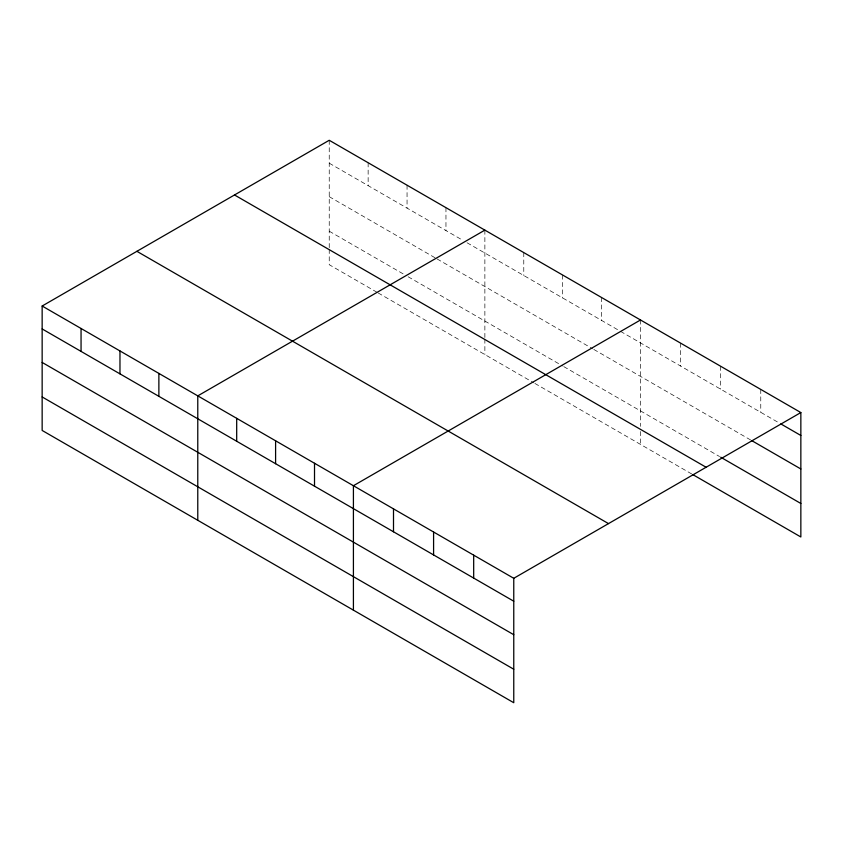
<?xml version="1.0" encoding="UTF-8"?>
<svg xmlns="http://www.w3.org/2000/svg" width="843" height="843" viewBox="0 0 843 843"><rect width="100%" height="100%" fill="white"/><g stroke="black" fill="none" stroke-linecap="round" stroke-linejoin="round"><path stroke-width="0.63" stroke-dasharray="4.21 3.16" d="M329.234 163.184L462.638 240.202M467.085 242.773L619.384 330.698M620.49 331.341L778.584 422.617M329.234 196.682L435.957 258.295M437.064 258.938L592.703 348.791M593.809 349.434L750.744 440.035M329.234 231.203L403.713 274.196M408.16 276.767L562.681 365.978M563.798 366.621L719.564 456.548M377.032 292.3L329.234 264.702L329.234 249.233M378.149 292.942L533.777 382.796M534.894 383.439L691.724 473.977M760.765 389.413L760.765 412.332M720.681 366.262L720.681 389.181M680.586 343.122L680.586 366.041M640.501 319.982L640.501 426.368M640.501 431.521L640.501 444.409M601.596 297.516L601.596 320.435M562.681 275.05L562.681 297.969M523.777 252.584L523.777 275.503M484.873 230.128L484.873 337.801M484.873 339.086L484.873 354.555M445.958 207.663L445.958 230.582M407.053 185.197L407.053 208.116M368.138 162.731L368.138 185.65M329.234 140.275L329.234 247.947"/><path stroke-width="1.26" d="M513.766 634.716L513.766 578.298L42.15 306.02L42.15 430.446L513.766 702.725L513.766 634.716L42.15 362.437M692.841 474.62L800.85 536.98L800.85 412.554L329.234 140.275L42.15 306.02M484.873 230.128L197.778 395.873L197.778 520.3M640.501 319.982L353.417 485.726L353.417 610.153M513.766 578.298L800.85 412.554M780.808 423.903L800.85 435.473M751.851 440.678L800.85 468.971M720.681 457.201L800.85 503.482M234.502 194.965L706.107 467.254M136.893 251.319L608.498 523.608M42.15 328.939L513.766 601.217M42.15 396.948L513.766 669.226M473.682 555.158L473.682 578.077M433.587 532.017L433.587 554.926M393.502 508.866L393.502 531.785M314.513 463.26L314.513 486.179M275.598 440.794L275.598 463.713M236.693 418.339L236.693 441.247M158.874 373.407L158.874 396.326M119.969 350.941L119.969 373.86M81.054 328.485L81.054 351.394"/></g></svg>
